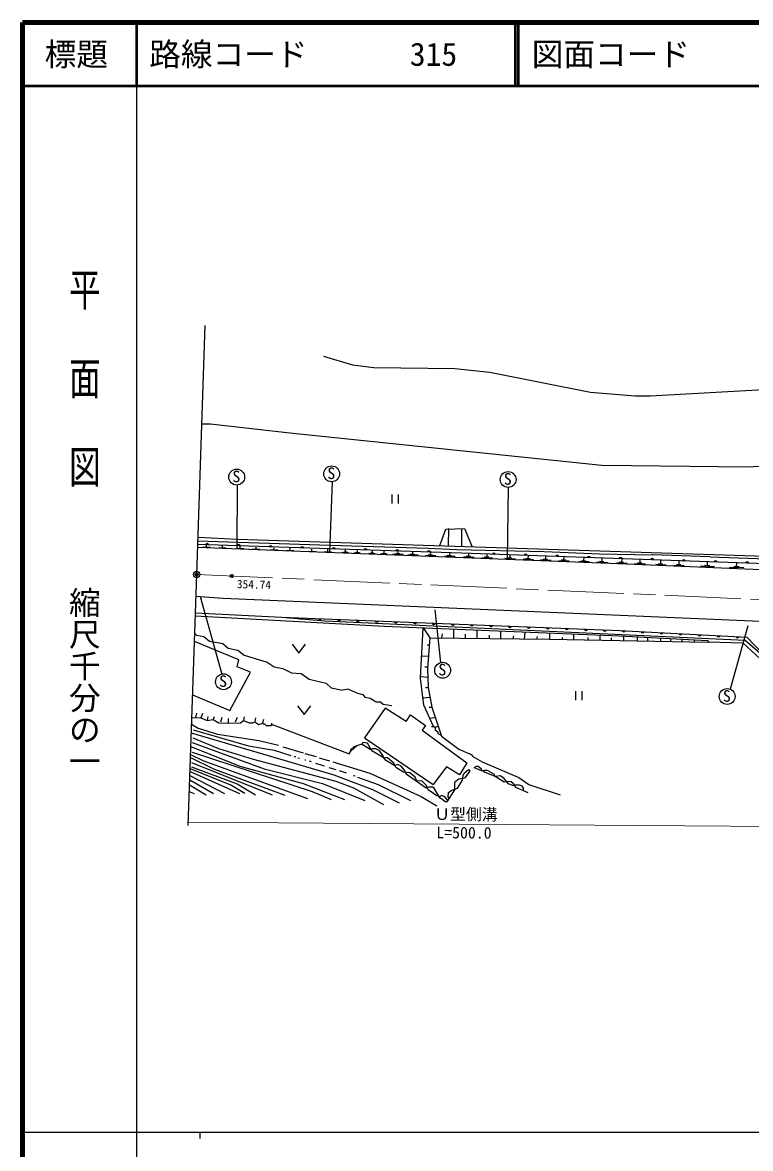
# Model space of a CAD drawing. Units: millimetres, scale not verified. Extents: x 40000 to 680000, y 20000 to 380000.
# Drawn here: x 40000 to 154925, y 202409 to 380000 of the extents above; entities that cross this region are included whole.
import ezdxf
from ezdxf.enums import TextEntityAlignment as Align

# ---------------------------------------------------------------- set-up
doc = ezdxf.new("R2010")
doc.units = ezdxf.units.MM
doc.header["$LTSCALE"] = 1000
doc.header["$PDMODE"] = 32
doc.header["$PDSIZE"] = 500
doc.linetypes.add('CHAIN', pattern=[18.5, 12, -1.5, 3.5, -1.5])
for name, color, linetype, lineweight in [('M-BGD', 7, 'Continuous', 25), ('M-BMK', 2, 'CHAIN', 13), ('M-BMK-SRVR', 3, 'Continuous', 25), ('M-STR-HTXT', 7, 'Continuous', 13), ('M-TTL', 2, 'Continuous', 140), ('M-TTL-BAND', 7, 'Continuous', 25), ('M-TTL-LINE', 7, 'Continuous', 50)]:
    doc.layers.add(name, color=color, linetype=linetype, lineweight=lineweight)
doc.layers.add('M-OTRS', color=6, linetype='Continuous')
doc.layers.add('M-TTL-TXT', color=7, linetype='Continuous')
doc.styles.add('@ＭＳ ゴシック', font='')
doc.styles.add('ＭＳ ゴシック', font='')
doc.styles.get('@ＭＳ ゴシック').set_extended_font_data('@MS Gothic')
doc.styles.get('ＭＳ ゴシック').set_extended_font_data('MS Gothic')

msp = doc.modelspace()

# ---------------------------------------------------------------- linework, layer by layer
at = {"layer": 'M-BGD'}
for p, q in [((87529, 327378), (92101, 326023)), ((92101, 326023), (95488, 325600)), ((95488, 325600), (108273, 325431)), ((108273, 325431), (113776, 324838)), ((113776, 324838), (129693, 321705)), ((129693, 321705), (136721, 321113)), ((139091, 321113), (171688, 322975)), ((136721, 321113), (139091, 321113)), ((68307, 316710), (69665, 316710)), ((69665, 316710), (82195, 315271)), ((82195, 315271), (131471, 310191)), ((154501, 309937), (193786, 311969)), ((131471, 310191), (154501, 309937)), ((88884, 307566), (88485, 296452)), ((73898, 307058), (73861, 297026)), ((98288, 305536), (98288, 304136)), ((99338, 304136), (99338, 305536)), ((116652, 306672), (116492, 295353)), ((106833, 300115), (109797, 300200)), ((107257, 300200), (107172, 297406)), ((109289, 300200), (109289, 297321)), ((109797, 300200), (110982, 297321)), ((67717, 298845), (73898, 298507)), ((73898, 298507), (161359, 295713)), ((105902, 297491), (106833, 300115)), ((67647, 297270), (135366, 294612)), ((67680, 298263), (88545, 297575)), ((68462, 297287), (69622, 297245)), ((69037, 297305), (69051, 297585)), ((70985, 297188), (72146, 297146)), ((71561, 297206), (71575, 297486)), ((73795, 297077), (74955, 297036)), ((74371, 297096), (74384, 297376)), ((76319, 296978), (77479, 296937)), ((76894, 296997), (76908, 297276)), ((79125, 296868), (80285, 296827)), ((79700, 296887), (79714, 297166)), ((81648, 296769), (82809, 296727)), ((82224, 296788), (82238, 297067)), ((85104, 296633), (86264, 296592)), ((85680, 296652), (85694, 296932)), ((88203, 296553), (88220, 296943)), ((88545, 297575), (104039, 297067)), ((90997, 296549), (91011, 296868)), ((92868, 296475), (92882, 296794)), ((95219, 296383), (95233, 296702)), ((97090, 296310), (97104, 296629)), ((99287, 296290), (99302, 296653)), ((104039, 297067), (108527, 296898)), ((108527, 296898), (122327, 296559)), ((87628, 296534), (88788, 296493)), ((90437, 296445), (91459, 296414)), ((90728, 296518), (91265, 296500)), ((92308, 296371), (93331, 296340)), ((92599, 296444), (93136, 296427)), ((94658, 296279), (95681, 296248)), ((94949, 296352), (95487, 296335)), ((96529, 296206), (97552, 296174)), ((96821, 296278), (97358, 296261)), ((100118, 296076), (98470, 296147)), ((99556, 296212), (98869, 296238)), ((102457, 295985), (100809, 296055)), ((101895, 296120), (101209, 296146)), ((101626, 296198), (101641, 296561)), ((105265, 295874), (103617, 295945)), ((104703, 296010), (104016, 296036)), ((104434, 296088), (104449, 296451)), ((108299, 295755), (106652, 295826)), ((107738, 295890), (107051, 295916)), ((107469, 295969), (107484, 296332)), ((111300, 295637), (109653, 295708)), ((110739, 295773), (110052, 295799)), ((110470, 295851), (110486, 296255)), ((114170, 295518), (112522, 295589)), ((113608, 295654), (112922, 295680)), ((113339, 295732), (113356, 296127)), ((117814, 295382), (116166, 295453)), ((117252, 295517), (116565, 295543)), ((116983, 295596), (117000, 296014)), ((120683, 295263), (119036, 295333)), ((120122, 295398), (119435, 295424)), ((119853, 295476), (119872, 295938)), ((123440, 295161), (121792, 295232)), ((122878, 295296), (122191, 295322)), ((122327, 296559), (131133, 296221)), ((122609, 295375), (122626, 295793)), ((126309, 295042), (124662, 295113)), ((125748, 295177), (125061, 295203)), ((125479, 295256), (125498, 295717)), ((129469, 294924), (127822, 294995)), ((128908, 295060), (128221, 295086)), ((128639, 295138), (128660, 295657)), ((132339, 294805), (130692, 294876)), ((131777, 294940), (131091, 294966)), ((131133, 296221), (139430, 296051)), ((131509, 295019), (131530, 295538)), ((134898, 294820), (134211, 294846)), ((134629, 294898), (134650, 295418)), ((137498, 294779), (137520, 295299)), ((148574, 295713), (139430, 296051)), ((140773, 294643), (140795, 295163)), ((143643, 294524), (143664, 295043)), ((148136, 294414), (148152, 294881)), ((148574, 295713), (192516, 294104)), ((135459, 294684), (133812, 294755)), ((135366, 294612), (157803, 293681)), ((138329, 294565), (136681, 294636)), ((137767, 294701), (137081, 294727)), ((141604, 294429), (139956, 294500)), ((141042, 294565), (140355, 294591)), ((144473, 294310), (142826, 294381)), ((143912, 294446), (143225, 294472)), ((149265, 294149), (147018, 294243)), ((148521, 294315), (147678, 294347)), ((153857, 293967), (151610, 294060)), ((153113, 294133), (152271, 294164)), ((152728, 294232), (152747, 294733)), ((67294, 289532), (71697, 289193)), ((68056, 289447), (71460, 277244)), ((71697, 289193), (176937, 284706)), ((67277, 286396), (97097, 284791)), ((67295, 286919), (80956, 286209)), ((80956, 286209), (87745, 285614)), ((105098, 287362), (106003, 279048)), ((87745, 285614), (154074, 282605)), ((97097, 284791), (134265, 283267)), ((102854, 276578), (103236, 284539)), ((103236, 284539), (104293, 282928)), ((108019, 284367), (108019, 282928)), ((154485, 284843), (151694, 274854)), ((67183, 283632), (67463, 283351)), ((67463, 283351), (68649, 283182)), ((68649, 283182), (69495, 282420)), ((69495, 282420), (71612, 282081)), ((104293, 282928), (103955, 278102)), ((104293, 282928), (123174, 282759)), ((106241, 283605), (106156, 282928)), ((109881, 283521), (109881, 282928)), ((111744, 284113), (111744, 282928)), ((113691, 283351), (113691, 282843)), ((115469, 283944), (115469, 282843)), ((117501, 283267), (117417, 282843)), ((119279, 283859), (119195, 282759)), ((121227, 283182), (121142, 282759)), ((123174, 283605), (123174, 282759)), ((123174, 282759), (148151, 282251)), ((125206, 283013), (125206, 282674)), ((126984, 283521), (126984, 282674)), ((129270, 283013), (129270, 282589)), ((131133, 283351), (131133, 282589)), ((132911, 282928), (132911, 282505)), ((134265, 283267), (148151, 282505)), ((134858, 283182), (134858, 282505)), ((137059, 283097), (137059, 282505)), ((138668, 283013), (138668, 282420)), ((140700, 282843), (140700, 282420)), ((142309, 282759), (142309, 282420)), ((144087, 282674), (144087, 282335)), ((146034, 282589), (146034, 282251)), ((148151, 282505), (148320, 282335)), ((154074, 282605), (158364, 278899)), ((74152, 279457), (67140, 282349)), ((71612, 282081), (72459, 281319)), ((72459, 281319), (73983, 280981)), ((73983, 280981), (74999, 280219)), ((82555, 281932), (83605, 280532)), ((83605, 280532), (84655, 281932)), ((103870, 281827), (104209, 281827)), ((148151, 282251), (148320, 282335)), ((148320, 282335), (153739, 282166)), ((153739, 282166), (157803, 278356)), ((73898, 278356), (74152, 279457)), ((74999, 280219), (78639, 279118)), ((78639, 279118), (79740, 278356)), ((103023, 280134), (104124, 280049)), ((72713, 271498), (76015, 277509)), ((76015, 277509), (73898, 278356)), ((79740, 278356), (81095, 278102)), ((81095, 278102), (82449, 277425)), ((82449, 277425), (83973, 277340)), ((83973, 277340), (85243, 276409)), ((103531, 278356), (104039, 278356)), ((103955, 278102), (104039, 275139)), ((85243, 276409), (87953, 275816)), ((87953, 275816), (88715, 275054)), ((103362, 272345), (102854, 276578)), ((102939, 276832), (103955, 276747)), ((66855, 273973), (72713, 271498)), ((88715, 275054), (90493, 274715)), ((91440, 274833), (90493, 274715)), ((91440, 274833), (92863, 274207)), ((92863, 274207), (93710, 274038)), ((93710, 274038), (94049, 273615)), ((94049, 273615), (94895, 273445)), ((104378, 273530), (103193, 273445)), ((103616, 275139), (104039, 275139)), ((104039, 275139), (104632, 272006)), ((127280, 274545), (127280, 273145)), ((128330, 273145), (128330, 274545)), ((83417, 272243), (84467, 270843)), ((84467, 270843), (85517, 272243)), ((97266, 271837), (93964, 267180)), ((94895, 273445), (95827, 272853)), ((95827, 272853), (96504, 272853)), ((96504, 272853), (96927, 272514)), ((96927, 272514), (98282, 272260)), ((100558, 269767), (97266, 271837)), ((104886, 268958), (103362, 272345)), ((104209, 272006), (104632, 272006)), ((104632, 272006), (106156, 267434)), ((66733, 270395), (68141, 270313)), ((67463, 271075), (67305, 270362)), ((68395, 270990), (68141, 270313)), ((68141, 270313), (69157, 269889)), ((69241, 270567), (69157, 269889)), ((69157, 269889), (70088, 270059)), ((70257, 270482), (70088, 270059)), ((70088, 270059), (71019, 269551)), ((71443, 270397), (71273, 269635)), ((72459, 270228), (72459, 269466)), ((73898, 270397), (73559, 269635)), ((74999, 270482), (74914, 269889)), ((76777, 270313), (76692, 269720)), ((78047, 270059), (77877, 269466)), ((100558, 269767), (101245, 270821)), ((101245, 270821), (103616, 269127)), ((105055, 270313), (104293, 270228)), ((66698, 269359), (67717, 268704)), ((66955, 268450), (75676, 265910)), ((67717, 268704), (70765, 267773)), ((71019, 269551), (72459, 269466)), ((72459, 269466), (74406, 269551)), ((74406, 269551), (74914, 269889)), ((74914, 269889), (75761, 269551)), ((75761, 269551), (76353, 269551)), ((76353, 269551), (76692, 269720)), ((76692, 269720), (77285, 269297)), ((77285, 269297), (77877, 269466)), ((77877, 269466), (77962, 269381)), ((77962, 269381), (78216, 269381)), ((78216, 269381), (78470, 269127)), ((78470, 269127), (79232, 269127)), ((79232, 269127), (79317, 269212)), ((79317, 269466), (79317, 269212)), ((79317, 269212), (79571, 269212)), ((79571, 269212), (91593, 264640)), ((103616, 269127), (103108, 268365)), ((103108, 268365), (110125, 263237)), ((104547, 268958), (104886, 268958)), ((105140, 268789), (104886, 268958)), ((105563, 268958), (105140, 268789)), ((105140, 268789), (105140, 268450)), ((105140, 268450), (105563, 268111)), ((66651, 267991), (89138, 261338)), ((66786, 266418), (78131, 262269)), ((66871, 267180), (70935, 265487)), ((70765, 267773), (77285, 266757)), ((77285, 266757), (80417, 265995)), ((93710, 266418), (93625, 266249)), ((94472, 266333), (93710, 266418)), ((93964, 267180), (104843, 259811)), ((105563, 268111), (105563, 267857)), ((105563, 267857), (106071, 267603)), ((106156, 267434), (108865, 265402)), ((66578, 265823), (74321, 262693)), ((66786, 264894), (85751, 258713)), ((70935, 265487), (76438, 263793)), ((75676, 265910), (79740, 265233)), ((79740, 265233), (82365, 264386)), ((81095, 265741), (84312, 264809)), ((84566, 264725), (86344, 264217)), ((91593, 264640), (91847, 265063)), ((92779, 265910), (91847, 265063)), ((91847, 265317), (92355, 265825)), ((91847, 265063), (91847, 265317)), ((92355, 265825), (93625, 266249)), ((93625, 266249), (93625, 266164)), ((93625, 266164), (94895, 265402)), ((95149, 265148), (94472, 266333)), ((94895, 265402), (95065, 265402)), ((95065, 265402), (95234, 265487)), ((97097, 263963), (95149, 265148)), ((95234, 265487), (95742, 265487)), ((95742, 265487), (96250, 265233)), ((96250, 265233), (96927, 264217)), ((108865, 265402), (110813, 264555)), ((66519, 264096), (70173, 262269)), ((66535, 264557), (68479, 263624)), ((66701, 263285), (79401, 258205)), ((68479, 263624), (84989, 257613)), ((76438, 263793), (89477, 260322)), ((82873, 264217), (83127, 264217)), ((83465, 264047), (83719, 263963)), ((84566, 263709), (84735, 263709)), ((85243, 263539), (85582, 263455)), ((86259, 263201), (87614, 262777)), ((86852, 264047), (88461, 263539)), ((88969, 263370), (94811, 261592)), ((96927, 264217), (96843, 264047)), ((97181, 264047), (97097, 263963)), ((97181, 263709), (97097, 263963)), ((97605, 264047), (97181, 264047)), ((98790, 262777), (97181, 263709)), ((98621, 263201), (97605, 264047)), ((98959, 262523), (98621, 263201)), ((99213, 262947), (98790, 262777)), ((99721, 262777), (99213, 262947)), ((110125, 263237), (108963, 261349)), ((110813, 264555), (111067, 264217)), ((111067, 264217), (112591, 263370)), ((112591, 263370), (118348, 260915)), ((66421, 261219), (71866, 258375)), ((66443, 261857), (74237, 258375)), ((66532, 262269), (66457, 262269)), ((72882, 259729), (66532, 262269)), ((66701, 262608), (73898, 259899)), ((70173, 262269), (81433, 258121)), ((74321, 262693), (84312, 259983)), ((78131, 262269), (87360, 259983)), ((88376, 262523), (89477, 262185)), ((89138, 261338), (95234, 259052)), ((89985, 262015), (91085, 261677)), ((92186, 261253), (92525, 261169)), ((94811, 261592), (102939, 257951)), ((100145, 261761), (98959, 262523)), ((100314, 262100), (99721, 262777)), ((101161, 261677), (100145, 261761)), ((100568, 261423), (100314, 262100)), ((103701, 259221), (100568, 261423)), ((102007, 260999), (101161, 261677)), ((106918, 262608), (104843, 259811)), ((108963, 261349), (106918, 262608)), ((109458, 260491), (109543, 261253)), ((109543, 261253), (109712, 261592)), ((109712, 261592), (110389, 262185)), ((110643, 261931), (109797, 260830)), ((110389, 262185), (110643, 261931)), ((111236, 262523), (111321, 262523)), ((111321, 262523), (111659, 262693)), ((111321, 262523), (112421, 262015)), ((111659, 262693), (111913, 262693)), ((111913, 262693), (112421, 262354)), ((112421, 262354), (112421, 262015)), ((112421, 262015), (112760, 262015)), ((112760, 262015), (112929, 262100)), ((112929, 261761), (112760, 262015)), ((112929, 262100), (113353, 262100)), ((114623, 261084), (112929, 261761)), ((113353, 262100), (114453, 261423)), ((114453, 261423), (114453, 261253)), ((114453, 261253), (116062, 260237)), ((115385, 261169), (114623, 261084)), ((115977, 260830), (115385, 261169)), ((66371, 259744), (68987, 258205)), ((66398, 260543), (70173, 258375)), ((75083, 258375), (72882, 259729)), ((73898, 259899), (76777, 258205)), ((84312, 259983), (90831, 257443)), ((87360, 259983), (94049, 257274)), ((89477, 260322), (92271, 259306)), ((92271, 259306), (97012, 256681)), ((92863, 260999), (96165, 259814)), ((96165, 259814), (101245, 257274)), ((102261, 260322), (102007, 260999)), ((103023, 260407), (102261, 260322)), ((103701, 259729), (103023, 260407)), ((104039, 258967), (103701, 259729)), ((104124, 259391), (103701, 259221)), ((104717, 259391), (104124, 259391)), ((104971, 259221), (104717, 259391)), ((108865, 260661), (108188, 260153)), ((108188, 260153), (108188, 258967)), ((108696, 259221), (109458, 260491)), ((109797, 260830), (108865, 260661)), ((116739, 259899), (115977, 260830)), ((116062, 260237), (117078, 260322)), ((117332, 259645), (116739, 259899)), ((117078, 260322), (117501, 259983)), ((117671, 259645), (117332, 259645)), ((117501, 259983), (117840, 259391)), ((117840, 259729), (117671, 259645)), ((118433, 259729), (117840, 259729)), ((117840, 259391), (119787, 258544)), ((118348, 260915), (119957, 259814)), ((118856, 259560), (118433, 259729)), ((119110, 259221), (118856, 259560)), ((119957, 259814), (124867, 258205)), ((66336, 258703), (67125, 258375)), ((85751, 258713), (88715, 257443)), ((95234, 259052), (99467, 256935)), ((102939, 257951), (105394, 256427)), ((105394, 258036), (104039, 258967)), ((105902, 257697), (104971, 259221)), ((105902, 257951), (105394, 258036)), ((106071, 258036), (105902, 257951)), ((106833, 257020), (105902, 257697)), ((106325, 258036), (106071, 258036)), ((106664, 257867), (106325, 258036)), ((107087, 257359), (106664, 257867)), ((108188, 258967), (107003, 257105)), ((107172, 257867), (107257, 258544)), ((107341, 257613), (107172, 257867)), ((107257, 258544), (107680, 258883)), ((107680, 258883), (108696, 259221)), ((119110, 258883), (119110, 259221)), ((107003, 257105), (106833, 257020))]:
    msp.add_line(p, q, dxfattribs=at)
for points in [[(229363, 292359), (200983, 293088), (109289, 296305), (67660, 297659)], [(80956, 286209), (134307, 284114), (154339, 283053), (158364, 278899)]]:
    msp.add_lwpolyline(points, dxfattribs=at)
for centre, radius in [((73816, 308305), 1250), ((88802, 308813), 1250), ((116659, 307922), 1250), ((73026, 292692), 100), ((73026, 292692), 80), ((73026, 292692), 60), ((73026, 292692), 40), ((73026, 292692), 20), ((73026, 292692), 20), ((106322, 277839), 1250), ((71722, 276022), 1250), ((151248, 273687), 1250)]:
    msp.add_circle(centre, radius, dxfattribs=at)
for centre, start, end in [((69168, 297554), 10.81761, 165.45685), ((74165, 297391), 10.81761, 165.45685), ((79163, 297229), 10.81761, 165.45685), ((84160, 297066), 10.81761, 165.45685), ((89157, 296904), 10.81761, 165.45685), ((94155, 296741), 10.81761, 165.45685), ((99152, 296579), 10.81761, 165.45685), ((104150, 296416), 10.81761, 165.45685), ((114424, 296069), 10.67083, 165.31006), ((119420, 295894), 10.67083, 165.31006), ((124417, 295718), 10.67083, 165.31006), ((129414, 295543), 10.67083, 165.31006), ((134411, 295368), 10.67083, 165.31006), ((139408, 295192), 10.67083, 165.31006), ((144405, 295017), 10.67083, 165.31006), ((149402, 294842), 10.67083, 165.31006), ((154399, 294666), 10.67083, 165.31006), ((83956, 286147), 190.4319, 345.07114), ((86954, 286030), 190.4319, 345.07114), ((89951, 285912), 190.4319, 345.07114), ((92949, 285794), 190.4319, 345.07114), ((95947, 285676), 190.4319, 345.07114), ((98944, 285559), 190.4319, 345.07114), ((101942, 285441), 190.4319, 345.07114), ((104940, 285323), 190.4319, 345.07114), ((107938, 285206), 190.4319, 345.07114), ((110935, 285088), 190.4319, 345.07114), ((113933, 284970), 190.4319, 345.07114), ((116931, 284853), 190.4319, 345.07114), ((119928, 284735), 190.4319, 345.07114), ((122926, 284617), 190.4319, 345.07114), ((125924, 284499), 190.4319, 345.07114), ((128921, 284382), 190.4319, 345.07114), ((131919, 284264), 190.4319, 345.07114), ((134917, 284138), 189.65, 344.28923), ((137913, 283979), 189.65, 344.28923), ((140909, 283821), 189.65, 344.28923), ((143905, 283662), 189.65, 344.28923), ((146900, 283504), 189.65, 344.28923), ((149896, 283345), 189.65, 344.28923), ((152892, 283186), 189.65, 344.28923)]:
    msp.add_arc(centre, 256, start, end, dxfattribs=at)
msp.add_point((73026, 292692), dxfattribs=at)
at = {"layer": 'M-BMK'}
msp.add_line((67499, 292937), (167978, 288481), dxfattribs=at)
at = {"layer": 'M-BMK-SRVR'}
for p, q in [((67499, 292937), (68835, 332222)), ((66153, 253339), (67499, 292937))]:
    msp.add_line(p, q, dxfattribs=at)
msp.add_circle((67499, 292937), 500, dxfattribs=at)
msp.add_point((67499, 292937), dxfattribs=at)
at = {"layer": 'M-OTRS'}
msp.add_point((67499, 292937), dxfattribs=at)
at = {"layer": 'M-STR-HTXT'}
msp.add_line((66172, 253885), (166947, 253125), dxfattribs=at)
at = {"layer": 'M-TTL'}
for p, q in [((40000, 380000), (40000, 20000)), ((680000, 380000), (40000, 380000))]:
    msp.add_line(p, q, dxfattribs=at)
at = {"layer": 'M-TTL-BAND'}
for p, q in [((58000, 370000), (58000, 20000)), ((40000, 205000), (579000, 205000)), ((68000, 205000), (68000, 204000))]:
    msp.add_line(p, q, dxfattribs=at)
at = {"layer": 'M-TTL-LINE'}
for p, q in [((58000, 380000), (58000, 370000)), ((117750, 380000), (117750, 370000)), ((118250, 380000), (118250, 370000)), ((40000, 370000), (680000, 370000))]:
    msp.add_line(p, q, dxfattribs=at)

# ---------------------------------------------------------------- texts
at = {"layer": 'M-BGD', "style": 'ＭＳ ゴシック'}
for p in [(73137, 306932), (88123, 307440), (115980, 306548), (105643, 276465), (71044, 274649), (150569, 272313)]:
    msp.add_text('S', height=1833, dxfattribs=at).set_placement(p, align=Align.BOTTOM_LEFT)
msp.add_text('354.74', height=1320, rotation=358.579, dxfattribs=at).set_placement((73818, 290386), align=Align.BOTTOM_LEFT)
at = {"layer": 'M-STR-HTXT', "style": 'ＭＳ ゴシック'}
for s, p in [('Ｕ型側溝', (104985, 253687)), ('L=500.0', (105316, 250789))]:
    msp.add_text(s, height=1833, rotation=359.568, dxfattribs=at).set_placement(p, align=Align.BOTTOM_LEFT)
at = {"layer": 'M-TTL-BAND', "style": '@ＭＳ ゴシック', "width": 1.4}
msp.add_text('平  面  図', height=3666, rotation=270, dxfattribs=at).set_placement((49777, 306475), align=Align.MIDDLE_RIGHT)
at = {"layer": 'M-TTL-BAND', "style": '@ＭＳ ゴシック'}
msp.add_text('縮尺千分の一', height=3666, rotation=270, dxfattribs=at).set_placement((49777, 261030), align=Align.MIDDLE_RIGHT)
at = {"layer": 'M-TTL-TXT', "style": 'ＭＳ ゴシック'}
msp.add_text('標題', height=3666, dxfattribs=at).set_placement((48500, 375000), align=Align.MIDDLE_CENTER)
for s, p in [('路線コード', (60000, 375000)), ('315', (101142, 375000)), ('図面コード', (120380, 375000))]:
    msp.add_text(s, height=3666, dxfattribs=at).set_placement(p, align=Align.MIDDLE_LEFT)

doc.saveas('drawing.dxf')
